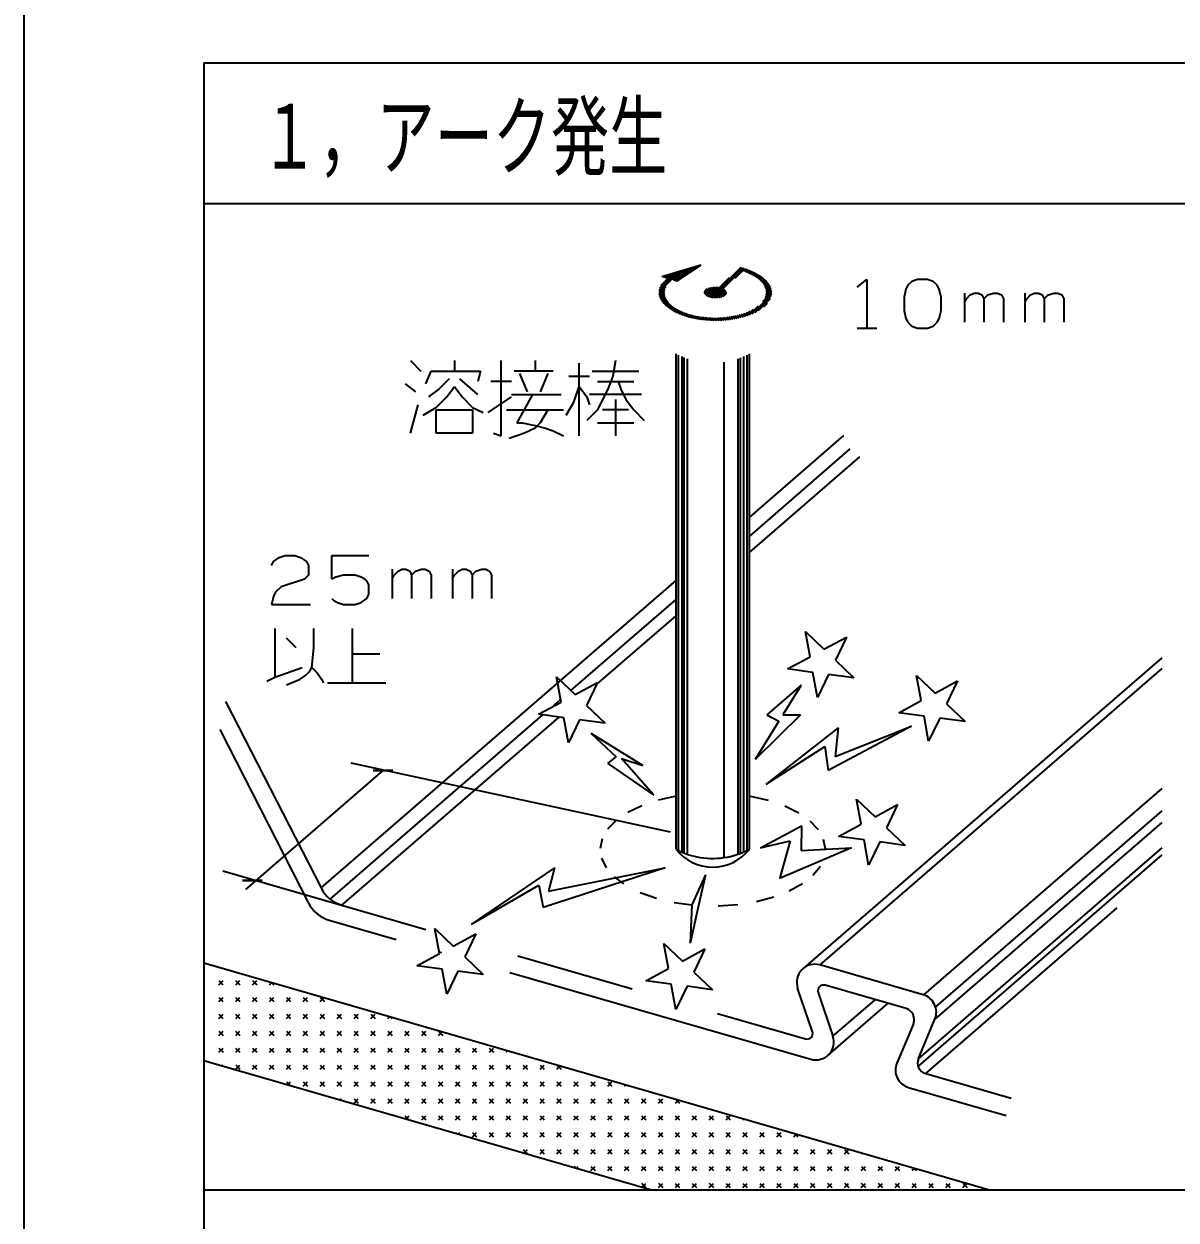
# Model space of a CAD drawing. Extents: x 4 to 588, y 3 to 416.
# Drawn here: x 149.51 to 188.75, y 47.83 to 88.58 of the extents above; entities that cross this region are included whole.
import ezdxf

# ---------------------------------------------------------------- set-up
doc = ezdxf.new("R2010")
doc.units = 0
doc.header["$LTSCALE"] = 0.5
doc.header["$MEASUREMENT"] = 0
doc.layers.add('M2-2-0', color=7, linetype='Continuous')
doc.styles.get("Standard").update_dxf_attribs({"font": 'txt', "width": 0.8, "height": 50, "bigfont": 'EXTFONT'})

msp = doc.modelspace()

# ---------------------------------------------------------------- linework, layer by layer
at = {"layer": 'M2-2-0', "color": 7, "linetype": 'Continuous'}
for p, q in [((149.509, 395.821), (149.509, 25.821)), ((155.641, 87.254), (155.641, 25.821)), ((155.641, 87.254), (289.037, 87.254)), ((189.234, 82.454), (155.641, 82.454)), ((172.567, 80.362), (171.235, 79.963)), ((172.567, 80.362), (171.734, 79.819)), ((172.199, 80.122), (172.384, 80.307)), ((172.355, 80.223), (172.461, 80.33)), ((172.51, 80.325), (172.539, 80.353)), ((172.91, 79.259), (173.94, 80.289)), ((171.144, 79.447), (171.841, 80.144)), ((171.149, 79.507), (171.764, 80.121)), ((171.165, 79.577), (171.686, 80.098)), ((171.201, 79.667), (171.609, 80.075)), ((171.269, 79.953), (171.298, 79.982)), ((171.312, 79.941), (171.376, 80.005)), ((171.354, 79.928), (171.454, 80.028)), ((171.396, 79.916), (171.531, 80.051)), ((171.607, 79.856), (171.919, 80.168)), ((171.649, 79.843), (171.996, 80.191)), ((171.691, 79.831), (172.074, 80.214)), ((171.733, 79.819), (172.151, 80.237)), ((171.887, 79.918), (172.229, 80.26)), ((172.043, 80.02), (172.306, 80.284)), ((172.867, 79.27), (173.544, 79.946)), ((172.957, 79.25), (173.983, 80.277)), ((173.005, 79.245), (174.026, 80.265)), ((173.732, 79.917), (174.068, 80.253)), ((174.022, 80.153), (174.109, 80.24)), ((174.063, 80.14), (174.15, 80.226)), ((174.103, 80.125), (174.19, 80.212)), ((174.142, 80.11), (174.229, 80.198)), ((174.18, 80.094), (174.268, 80.182)), ((174.218, 80.078), (174.307, 80.166)), ((174.255, 80.06), (174.345, 80.15)), ((174.292, 80.043), (174.382, 80.133)), ((174.327, 80.024), (174.418, 80.115)), ((174.362, 80.005), (174.454, 80.097)), ((174.397, 79.985), (174.49, 80.078)), ((174.43, 79.964), (174.524, 80.058)), ((174.463, 79.942), (174.558, 80.037)), ((174.494, 79.919), (174.591, 80.016)), ((174.525, 79.896), (174.624, 79.994)), ((174.555, 79.871), (174.655, 79.972)), ((174.584, 79.846), (174.686, 79.948)), ((174.611, 79.819), (174.716, 79.924)), ((174.638, 79.791), (174.745, 79.899)), ((171.146, 79.395), (171.38, 79.629)), ((171.152, 79.347), (171.35, 79.545)), ((171.162, 79.303), (171.338, 79.478)), ((172.683, 79.411), (172.873, 79.601)), ((172.686, 79.469), (172.783, 79.566)), ((172.7, 79.374), (172.943, 79.617)), ((172.725, 79.345), (173.005, 79.624)), ((172.755, 79.321), (173.061, 79.627)), ((172.789, 79.301), (173.114, 79.625)), ((172.827, 79.284), (173.163, 79.62)), ((173.057, 79.243), (173.367, 79.553)), ((173.113, 79.244), (173.398, 79.529)), ((173.174, 79.251), (173.424, 79.501)), ((174.663, 79.762), (174.773, 79.872)), ((174.687, 79.732), (174.8, 79.845)), ((174.709, 79.699), (174.826, 79.816)), ((174.729, 79.665), (174.85, 79.787)), ((174.747, 79.629), (174.874, 79.756)), ((174.755, 79.257), (174.981, 79.483)), ((174.763, 79.591), (174.895, 79.723)), ((174.776, 79.55), (174.915, 79.689)), ((174.781, 79.337), (174.974, 79.531)), ((174.786, 79.505), (174.934, 79.653)), ((174.791, 79.456), (174.95, 79.615)), ((174.791, 79.401), (174.964, 79.574)), ((177.894, 79.611), (178.226, 79.876)), ((178.226, 79.876), (178.226, 78.217)), ((179.553, 79.544), (179.487, 79.279)), ((179.619, 79.677), (179.553, 79.544)), ((179.752, 79.81), (179.619, 79.677)), ((179.951, 79.876), (179.752, 79.81)), ((180.283, 79.876), (179.951, 79.876)), ((180.482, 79.81), (180.283, 79.876)), ((180.615, 79.677), (180.482, 79.81)), ((180.681, 79.544), (180.615, 79.677)), ((180.748, 79.279), (180.681, 79.544)), ((171.175, 79.262), (171.336, 79.422)), ((171.191, 79.223), (171.34, 79.372)), ((171.209, 79.187), (171.35, 79.327)), ((171.229, 79.152), (171.362, 79.285)), ((171.251, 79.119), (171.378, 79.246)), ((171.274, 79.088), (171.395, 79.21)), ((171.298, 79.058), (171.416, 79.176)), ((171.324, 79.029), (171.437, 79.143)), ((171.35, 79.002), (171.461, 79.112)), ((171.378, 78.975), (171.486, 79.083)), ((173.242, 79.265), (173.443, 79.465)), ((173.327, 79.295), (173.446, 79.414)), ((174.312, 78.705), (174.98, 79.373)), ((174.413, 78.752), (174.966, 79.305)), ((174.531, 78.815), (174.935, 79.22)), ((174.676, 79.123), (174.984, 79.432)), ((174.712, 78.942), (174.841, 79.071)), ((179.487, 79.279), (179.487, 78.814)), ((180.748, 78.814), (180.748, 79.279)), ((181.544, 79.412), (181.544, 78.416)), ((181.544, 79.08), (181.61, 79.213)), ((181.61, 79.213), (181.743, 79.345)), ((181.743, 79.345), (181.876, 79.412)), ((181.876, 79.412), (182.008, 79.412)), ((182.008, 79.412), (182.141, 79.345)), ((182.141, 79.345), (182.207, 79.213)), ((182.207, 79.213), (182.34, 79.345)), ((182.207, 79.213), (182.207, 78.416)), ((182.34, 79.345), (182.539, 79.412)), ((182.539, 79.412), (182.672, 79.412)), ((182.672, 79.412), (182.805, 79.345)), ((182.805, 79.345), (182.871, 79.213)), ((182.871, 79.213), (182.871, 78.416)), ((183.601, 79.412), (183.601, 78.416)), ((183.601, 79.08), (183.667, 79.213)), ((183.667, 79.213), (183.8, 79.345)), ((183.8, 79.345), (183.933, 79.412)), ((183.933, 79.412), (184.066, 79.412)), ((184.066, 79.412), (184.198, 79.345)), ((184.198, 79.345), (184.265, 79.213)), ((184.265, 79.213), (184.397, 79.345)), ((184.265, 79.213), (184.265, 78.416)), ((184.397, 79.345), (184.596, 79.412)), ((184.596, 79.412), (184.729, 79.412)), ((184.729, 79.412), (184.862, 79.345)), ((184.862, 79.345), (184.928, 79.213)), ((184.928, 79.213), (184.928, 78.416)), ((171.407, 78.95), (171.512, 79.055)), ((171.437, 78.925), (171.539, 79.028)), ((171.467, 78.902), (171.568, 79.002)), ((171.499, 78.879), (171.598, 78.978)), ((171.531, 78.857), (171.628, 78.954)), ((171.564, 78.836), (171.66, 78.931)), ((171.598, 78.815), (171.692, 78.909)), ((171.632, 78.795), (171.726, 78.888)), ((171.667, 78.776), (171.76, 78.868)), ((171.703, 78.758), (171.794, 78.849)), ((171.74, 78.74), (171.83, 78.83)), ((171.777, 78.723), (171.866, 78.812)), ((171.815, 78.706), (171.903, 78.795)), ((171.853, 78.69), (171.941, 78.778)), ((171.892, 78.675), (171.979, 78.762)), ((171.931, 78.66), (172.019, 78.747)), ((171.971, 78.645), (172.058, 78.732)), ((172.012, 78.632), (172.099, 78.718)), ((172.053, 78.619), (172.14, 78.705)), ((172.095, 78.606), (172.181, 78.692)), ((172.137, 78.594), (172.223, 78.68)), ((172.18, 78.583), (172.266, 78.669)), ((173.702, 78.529), (173.834, 78.661)), ((173.769, 78.542), (173.907, 78.681)), ((173.837, 78.556), (173.985, 78.704)), ((173.908, 78.573), (174.066, 78.731)), ((173.981, 78.592), (174.154, 78.764)), ((174.057, 78.613), (174.251, 78.807)), ((174.137, 78.639), (174.364, 78.866)), ((174.221, 78.669), (174.53, 78.977)), ((179.487, 78.814), (179.553, 78.549)), ((180.681, 78.549), (180.748, 78.814)), ((172.224, 78.572), (172.309, 78.658)), ((172.267, 78.561), (172.353, 78.647)), ((172.312, 78.552), (172.398, 78.638)), ((172.357, 78.542), (172.443, 78.629)), ((172.403, 78.534), (172.489, 78.62)), ((172.449, 78.526), (172.536, 78.612)), ((172.496, 78.518), (172.583, 78.605)), ((172.543, 78.511), (172.63, 78.599)), ((172.591, 78.505), (172.679, 78.593)), ((172.639, 78.499), (172.728, 78.587)), ((172.688, 78.493), (172.778, 78.583)), ((172.738, 78.489), (172.828, 78.579)), ((172.788, 78.485), (172.879, 78.576)), ((172.839, 78.482), (172.931, 78.574)), ((172.891, 78.479), (172.984, 78.572)), ((172.943, 78.477), (173.037, 78.571)), ((172.996, 78.476), (173.092, 78.571)), ((173.05, 78.475), (173.147, 78.572)), ((173.104, 78.475), (173.203, 78.574)), ((173.16, 78.476), (173.26, 78.577)), ((173.216, 78.478), (173.318, 78.58)), ((173.273, 78.481), (173.377, 78.585)), ((173.331, 78.484), (173.438, 78.591)), ((173.39, 78.489), (173.5, 78.599)), ((173.45, 78.494), (173.563, 78.608)), ((173.511, 78.501), (173.628, 78.618)), ((173.573, 78.509), (173.694, 78.63)), ((173.637, 78.519), (173.763, 78.645)), ((179.553, 78.549), (179.619, 78.416)), ((179.619, 78.416), (179.752, 78.284)), ((179.752, 78.284), (179.951, 78.217)), ((180.283, 78.217), (180.482, 78.284)), ((180.482, 78.284), (180.615, 78.416)), ((180.615, 78.416), (180.681, 78.549)), ((177.894, 78.217), (178.558, 78.217)), ((179.951, 78.217), (180.283, 78.217)), ((162.671, 77.109), (163.025, 76.755)), ((164.175, 77.109), (164.175, 76.755)), ((165.768, 74.543), (165.768, 77.109)), ((166.918, 77.109), (166.918, 76.755)), ((169.661, 77.109), (169.572, 76.578)), ((171.722, 60.458), (171.722, 77.337)), ((171.799, 77.298), (171.799, 60.419)), ((171.914, 77.246), (171.914, 60.366)), ((171.991, 77.214), (171.991, 60.334)), ((172.106, 77.172), (172.106, 60.292)), ((173.354, 77.056), (173.354, 60.176)), ((173.835, 60.292), (173.835, 77.172)), ((173.912, 60.319), (173.912, 77.199)), ((174.027, 60.366), (174.027, 77.246)), ((174.142, 60.419), (174.142, 77.298)), ((174.219, 60.458), (174.219, 77.337)), ((163.202, 76.313), (163.379, 76.755)), ((163.379, 76.755), (165.06, 76.755)), ((165.06, 76.755), (164.971, 76.401)), ((167.537, 76.755), (166.21, 76.755)), ((166.387, 76.667), (166.653, 76.047)), ((167.36, 76.667), (167.095, 76.047)), ((168.422, 74.543), (168.422, 77.021)), ((168.865, 76.755), (170.457, 76.755)), ((162.494, 76.313), (162.848, 76.047)), ((163.998, 76.49), (163.644, 76.136)), ((163.91, 75.87), (164.175, 76.224)), ((164.175, 76.224), (164.441, 75.87)), ((164.971, 75.959), (164.352, 76.49)), ((166.122, 76.401), (165.414, 76.401)), ((168.068, 76.578), (168.776, 76.578)), ((168.245, 75.694), (168.422, 76.224)), ((168.422, 76.224), (168.688, 75.87)), ((169.041, 76.401), (170.28, 76.401)), ((169.572, 76.578), (169.395, 76.136)), ((169.749, 76.401), (169.838, 76.136)), ((163.644, 76.136), (163.29, 75.87)), ((163.556, 75.517), (163.91, 75.87)), ((164.441, 75.87), (164.794, 75.517)), ((165.325, 75.34), (166.122, 75.87)), ((166.122, 75.959), (167.803, 75.959)), ((166.829, 75.959), (166.299, 74.986)), ((168.688, 75.87), (168.776, 75.605)), ((170.546, 75.959), (168.776, 75.959)), ((169.395, 76.136), (169.218, 75.782)), ((169.838, 76.136), (170.015, 75.782)), ((162.671, 74.632), (162.936, 75.605)), ((163.113, 75.251), (163.556, 75.517)), ((163.556, 74.632), (163.556, 75.428)), ((163.556, 75.428), (164.794, 75.428)), ((164.794, 75.517), (165.148, 75.34)), ((164.794, 75.428), (164.794, 74.632)), ((165.945, 75.428), (167.891, 75.428)), ((167.36, 75.428), (167.095, 74.986)), ((167.98, 75.251), (168.245, 75.694)), ((169.041, 75.428), (168.688, 75.074)), ((169.218, 75.782), (169.041, 75.428)), ((170.103, 75.428), (169.218, 75.428)), ((169.661, 75.782), (169.661, 74.543)), ((170.015, 75.782), (170.28, 75.428)), ((170.28, 75.428), (170.634, 75.074)), ((164.794, 74.632), (163.556, 74.632)), ((165.502, 74.632), (165.768, 74.543)), ((166.564, 74.632), (166.033, 74.455)), ((166.299, 74.986), (166.476, 74.986)), ((166.476, 74.986), (166.918, 74.897)), ((166.918, 74.809), (166.564, 74.632)), ((167.095, 74.986), (166.918, 74.809)), ((166.918, 74.897), (167.272, 74.809)), ((167.272, 74.809), (167.537, 74.72)), ((167.537, 74.72), (167.891, 74.543)), ((169.041, 74.986), (170.28, 74.986)), ((177.429, 74.554), (174.219, 71.774)), ((177.645, 74.1), (174.219, 71.133)), ((177.974, 73.832), (174.219, 70.58)), ((157.938, 70.132), (158.005, 70.265)), ((158.005, 70.265), (158.204, 70.397)), ((158.204, 70.397), (158.403, 70.464)), ((158.403, 70.464), (158.735, 70.464)), ((158.735, 70.464), (158.934, 70.397)), ((158.934, 70.397), (159.133, 70.265)), ((159.133, 70.265), (159.199, 70.132)), ((159.199, 70.132), (159.199, 69.8)), ((159.995, 69.667), (159.995, 70.464)), ((159.995, 70.464), (161.256, 70.464)), ((159.199, 69.8), (159.066, 69.667)), ((160.128, 69.734), (159.995, 69.667)), ((160.394, 69.8), (160.128, 69.734)), ((160.792, 69.8), (160.394, 69.8)), ((160.991, 69.734), (160.792, 69.8)), ((161.123, 69.667), (160.991, 69.734)), ((162.052, 69.999), (162.052, 69.004)), ((162.052, 69.667), (162.119, 69.8)), ((162.119, 69.8), (162.252, 69.933)), ((162.252, 69.933), (162.384, 69.999)), ((162.384, 69.999), (162.517, 69.999)), ((162.517, 69.999), (162.65, 69.933)), ((162.65, 69.933), (162.716, 69.8)), ((162.716, 69.8), (162.849, 69.933)), ((162.716, 69.8), (162.716, 69.004)), ((162.849, 69.933), (163.048, 69.999)), ((163.048, 69.999), (163.181, 69.999)), ((163.181, 69.999), (163.313, 69.933)), ((163.313, 69.933), (163.38, 69.8)), ((163.38, 69.8), (163.38, 69.004)), ((164.11, 69.999), (164.11, 69.004)), ((164.11, 69.667), (164.176, 69.8)), ((164.176, 69.8), (164.309, 69.933)), ((164.309, 69.933), (164.441, 69.999)), ((164.441, 69.999), (164.574, 69.999)), ((164.574, 69.999), (164.707, 69.933)), ((164.707, 69.933), (164.773, 69.8)), ((164.773, 69.8), (164.906, 69.933)), ((164.773, 69.8), (164.773, 69.004)), ((164.906, 69.933), (165.105, 69.999)), ((165.105, 69.999), (165.238, 69.999)), ((165.238, 69.999), (165.37, 69.933)), ((165.37, 69.933), (165.437, 69.8)), ((165.437, 69.8), (165.437, 69.004)), ((158.27, 69.402), (158.071, 69.203)), ((159.066, 69.667), (158.27, 69.402)), ((159.63, 59.14), (171.722, 69.612)), ((161.19, 69.601), (161.123, 69.667)), ((161.256, 69.468), (161.19, 69.601)), ((161.256, 69.137), (161.256, 69.468)), ((158.005, 69.07), (157.938, 68.805)), ((158.071, 69.203), (158.005, 69.07)), ((159.995, 69.004), (160.062, 68.937)), ((160.062, 68.937), (160.194, 68.871)), ((160.991, 68.871), (161.19, 69.004)), ((161.19, 69.004), (161.256, 69.137)), ((168.136, 65.866), (171.722, 68.971)), ((157.938, 68.805), (159.265, 68.805)), ((160.194, 68.871), (160.394, 68.805)), ((160.394, 68.805), (160.792, 68.805)), ((160.792, 68.805), (160.991, 68.871)), ((169.014, 66.073), (171.722, 68.418)), ((158.052, 67.984), (158.052, 66.325)), ((159.379, 67.32), (159.379, 67.984)), ((160.706, 66.126), (160.706, 67.984)), ((176.285, 67.016), (176.129, 67.874)), ((176.129, 67.874), (176.76, 67.272)), ((176.76, 67.272), (177.527, 67.686)), ((177.527, 67.686), (177.15, 66.9)), ((158.782, 67.32), (158.45, 67.652)), ((159.313, 66.657), (159.379, 67.32)), ((160.706, 67.121), (161.635, 67.121)), ((175.518, 66.602), (176.285, 67.016)), ((188.274, 66.983), (176.053, 56.399)), ((177.15, 66.9), (177.781, 66.299)), ((158.052, 66.325), (158.981, 66.657)), ((159.114, 66.391), (159.246, 66.524)), ((159.246, 66.524), (159.313, 66.657)), ((159.313, 66.657), (159.512, 66.458)), ((159.512, 66.458), (159.645, 66.259)), ((176.382, 66.486), (175.518, 66.602)), ((176.539, 65.628), (176.382, 66.486)), ((188.274, 66.614), (176.616, 56.518)), ((157.787, 66.192), (158.052, 66.325)), ((158.45, 66.06), (158.915, 66.259)), ((158.915, 66.259), (159.114, 66.391)), ((159.645, 66.259), (159.711, 66.126)), ((159.844, 66.126), (161.835, 66.126)), ((167.806, 65.472), (167.65, 66.33)), ((167.65, 66.33), (168.281, 65.728)), ((168.281, 65.728), (169.048, 66.143)), ((169.048, 66.143), (168.671, 65.357)), ((175.986, 66.056), (174.813, 65.044)), ((175.986, 66.056), (175.363, 65.044)), ((176.916, 66.414), (176.539, 65.628)), ((177.781, 66.299), (176.916, 66.414)), ((180.072, 65.527), (179.915, 66.384)), ((179.915, 66.384), (180.546, 65.783)), ((180.546, 65.783), (181.314, 66.197)), ((181.314, 66.197), (180.936, 65.411)), ((156.378, 65.498), (159.63, 59.14)), ((167.039, 65.058), (167.806, 65.472)), ((167.477, 65.295), (167.789, 65.565)), ((168.671, 65.357), (169.302, 64.755)), ((179.305, 65.113), (180.072, 65.527)), ((180.936, 65.411), (181.567, 64.809)), ((159.936, 58.764), (167.182, 65.039)), ((160.336, 58.557), (167.735, 64.965)), ((167.903, 64.942), (167.039, 65.058)), ((168.06, 64.085), (167.903, 64.942)), ((168.437, 64.871), (168.06, 64.085)), ((169.302, 64.755), (168.437, 64.871)), ((175.956, 65.044), (174.422, 63.514)), ((175.226, 64.821), (174.422, 63.514)), ((174.813, 65.044), (175.226, 64.821)), ((175.363, 65.044), (175.956, 65.044)), ((180.169, 64.997), (179.305, 65.113)), ((180.326, 64.139), (180.169, 64.997)), ((180.703, 64.925), (180.326, 64.139)), ((181.567, 64.809), (180.703, 64.925)), ((156.178, 64.54), (159.204, 58.623)), ((170.586, 63.316), (168.833, 64.408)), ((168.833, 64.408), (169.677, 63.614)), ((177.242, 64.597), (174.79, 62.676)), ((179.74, 64.654), (176.901, 63.14)), ((177.143, 63.623), (179.74, 64.654)), ((177.242, 64.597), (177.143, 63.623)), ((169.401, 63.38), (169.677, 63.614)), ((174.79, 62.676), (176.79, 63.96)), ((176.79, 63.96), (176.901, 63.14)), ((160.645, 63.404), (171.52, 61.057)), ((169.401, 63.38), (170.96, 62.307)), ((170.96, 62.307), (169.865, 63.552)), ((169.865, 63.552), (170.586, 63.316)), ((161.737, 63.139), (157.056, 59.085)), ((161.401, 63.139), (162.073, 63.139)), ((162.073, 63.139), (161.401, 63.139)), ((188.274, 62.532), (180.151, 55.498)), ((171.722, 62.268), (171.111, 62.132)), ((174.269, 62.259), (174.219, 62.268)), ((174.876, 62.119), (174.269, 62.259)), ((178.027, 61.311), (177.871, 62.169)), ((177.871, 62.169), (178.502, 61.567)), ((178.502, 61.567), (179.269, 61.981)), ((179.269, 61.981), (178.892, 61.195)), ((170.556, 61.945), (170.074, 61.713)), ((175.902, 61.693), (175.426, 61.928)), ((188.274, 61.774), (180.56, 55.093)), ((169.68, 61.442), (169.387, 61.141)), ((174.593, 60.506), (176, 61.263)), ((176, 61.263), (175.989, 60.419)), ((176.574, 61.117), (176.288, 61.42)), ((177.26, 60.897), (178.027, 61.311)), ((178.892, 61.195), (179.522, 60.593)), ((188.274, 61.372), (180.542, 54.676)), ((169.202, 60.82), (169.132, 60.487)), ((174.593, 60.506), (175.611, 60.752)), ((175.611, 60.752), (175.258, 59.489)), ((176.811, 60.461), (176.75, 60.794)), ((178.124, 60.781), (177.26, 60.897)), ((178.281, 59.923), (178.124, 60.781)), ((177.695, 60.506), (175.251, 59.466)), ((175.989, 60.419), (177.695, 60.506)), ((178.658, 60.709), (178.281, 59.923)), ((179.522, 60.593), (178.658, 60.709)), ((188.274, 60.51), (179.972, 53.32)), ((169.178, 60.153), (169.34, 59.829)), ((188.274, 60.265), (179.965, 53.07)), ((156.289, 59.726), (163.199, 57.731)), ((167.583, 59.822), (164.756, 57.902)), ((171.353, 59.822), (167.199, 58.478)), ((167.583, 59.822), (167.379, 59.033)), ((167.379, 59.033), (171.353, 59.822)), ((169.611, 59.523), (169.932, 59.279)), ((172.723, 59.584), (172.257, 58.564)), ((172.723, 59.584), (172.489, 58.547)), ((176.386, 59.575), (176.639, 59.885)), ((156.953, 59.399), (157.625, 59.399)), ((157.625, 59.399), (156.953, 59.399)), ((164.756, 57.902), (167.047, 59.237)), ((167.047, 59.237), (167.199, 58.478)), ((175.58, 59.044), (176.029, 59.292)), ((170.502, 58.982), (171.051, 58.79)), ((174.459, 58.683), (175.051, 58.839)), ((171.657, 58.649), (172.257, 58.566)), ((172.257, 58.564), (172.198, 57.255)), ((172.489, 58.547), (172.198, 57.255)), ((173.158, 58.535), (173.822, 58.581)), ((180.225, 52.816), (186.75, 58.465)), ((159.91, 58.041), (162.193, 57.382)), ((163.661, 56.906), (163.504, 57.764)), ((163.504, 57.764), (164.135, 57.162)), ((164.135, 57.162), (164.902, 57.576)), ((164.902, 57.576), (164.525, 56.79)), ((171.464, 56.392), (171.307, 57.25)), ((171.307, 57.25), (171.938, 56.648)), ((171.938, 56.648), (172.706, 57.062)), ((172.706, 57.062), (172.328, 56.276)), ((162.893, 56.492), (163.661, 56.906)), ((163.674, 56.954), (163.731, 56.938)), ((164.525, 56.79), (165.156, 56.188)), ((166.338, 56.825), (170.226, 55.703)), ((155.641, 56.587), (182.404, 48.861)), ((156.146, 56.421), (156.161, 56.437)), ((163.757, 56.376), (162.893, 56.492)), ((163.914, 55.518), (163.757, 56.376)), ((164.291, 56.304), (163.914, 55.518)), ((165.156, 56.188), (164.291, 56.304)), ((166.059, 56.266), (176.314, 53.305)), ((170.697, 55.978), (171.464, 56.392)), ((172.328, 56.276), (172.959, 55.674)), ((180.144, 55.5), (176.616, 56.518)), ((156.145, 55.989), (156.289, 55.845)), ((156.146, 55.845), (156.29, 55.989)), ((156.721, 55.989), (156.865, 55.845)), ((156.722, 55.845), (156.866, 55.989)), ((157.297, 55.989), (157.442, 55.845)), ((157.298, 55.845), (157.442, 55.989)), ((157.873, 55.845), (157.949, 55.921)), ((157.939, 55.924), (158.017, 55.845)), ((171.561, 55.862), (170.697, 55.978)), ((171.718, 55.004), (171.561, 55.862)), ((172.095, 55.79), (171.718, 55.004)), ((172.959, 55.674), (172.095, 55.79)), ((176.367, 54.244), (175.864, 55.731)), ((176.563, 55.58), (177.067, 54.093)), ((179.559, 55.029), (176.799, 55.826)), ((156.145, 55.413), (156.289, 55.269)), ((156.146, 55.269), (156.29, 55.413)), ((156.721, 55.413), (156.865, 55.269)), ((156.722, 55.269), (156.866, 55.413)), ((157.297, 55.413), (157.441, 55.269)), ((157.298, 55.269), (157.442, 55.413)), ((157.873, 55.269), (158.018, 55.413)), ((157.873, 55.413), (158.017, 55.269)), ((158.449, 55.413), (158.593, 55.269)), ((158.45, 55.269), (158.594, 55.413)), ((159.025, 55.414), (159.169, 55.269)), ((159.026, 55.269), (159.17, 55.413)), ((159.601, 55.413), (159.746, 55.269)), ((159.602, 55.269), (159.737, 55.405)), ((160.178, 55.269), (160.184, 55.276)), ((176.906, 53.449), (178.938, 55.208)), ((177.067, 54.093), (178.501, 55.335)), ((156.145, 54.837), (156.289, 54.693)), ((156.146, 54.693), (156.29, 54.837)), ((156.721, 54.837), (156.865, 54.693)), ((156.722, 54.693), (156.866, 54.837)), ((157.297, 54.837), (157.441, 54.693)), ((157.298, 54.693), (157.442, 54.837)), ((157.873, 54.693), (158.018, 54.837)), ((157.873, 54.837), (158.017, 54.693)), ((158.45, 54.693), (158.594, 54.837)), ((158.45, 54.837), (158.593, 54.693)), ((159.025, 54.693), (159.17, 54.837)), ((159.025, 54.837), (159.169, 54.693)), ((159.601, 54.837), (159.746, 54.693)), ((159.602, 54.693), (159.746, 54.837)), ((160.178, 54.693), (160.322, 54.837)), ((160.178, 54.837), (160.321, 54.693)), ((160.754, 54.693), (160.898, 54.837)), ((160.754, 54.837), (160.898, 54.693)), ((161.33, 54.693), (161.474, 54.837)), ((161.33, 54.837), (161.474, 54.693)), ((161.906, 54.693), (161.972, 54.76)), ((161.988, 54.755), (162.05, 54.693)), ((173.132, 54.864), (176.132, 53.997)), ((179.978, 53.334), (180.54, 54.671)), ((156.145, 54.261), (156.29, 54.117)), ((156.146, 54.117), (156.29, 54.261)), ((156.721, 54.261), (156.865, 54.117)), ((156.722, 54.117), (156.866, 54.261)), ((157.297, 54.261), (157.441, 54.117)), ((157.298, 54.117), (157.442, 54.261)), ((157.873, 54.117), (158.018, 54.261)), ((157.873, 54.261), (158.017, 54.117)), ((158.449, 54.261), (158.593, 54.117)), ((158.45, 54.117), (158.594, 54.261)), ((159.025, 54.117), (159.17, 54.261)), ((159.025, 54.261), (159.169, 54.117)), ((159.601, 54.261), (159.745, 54.117)), ((159.602, 54.117), (159.746, 54.261)), ((160.178, 54.117), (160.322, 54.261)), ((160.178, 54.261), (160.321, 54.118)), ((160.754, 54.117), (160.898, 54.261)), ((160.754, 54.261), (160.898, 54.117)), ((161.33, 54.117), (161.474, 54.261)), ((161.33, 54.261), (161.474, 54.117)), ((161.905, 54.261), (162.05, 54.118)), ((161.906, 54.117), (162.05, 54.261)), ((162.482, 54.117), (162.626, 54.261)), ((162.482, 54.261), (162.625, 54.118)), ((163.057, 54.261), (163.201, 54.118)), ((163.058, 54.117), (163.202, 54.261)), ((163.633, 54.261), (163.778, 54.117)), ((163.634, 54.117), (163.76, 54.243)), ((179.806, 54.511), (179.244, 53.174)), ((156.146, 53.686), (156.29, 53.542)), ((156.146, 53.541), (156.29, 53.685)), ((156.721, 53.685), (156.865, 53.541)), ((156.722, 53.541), (156.866, 53.685)), ((157.297, 53.685), (157.441, 53.541)), ((157.298, 53.541), (157.442, 53.685)), ((157.873, 53.541), (158.018, 53.685)), ((157.873, 53.685), (158.017, 53.541)), ((158.449, 53.685), (158.593, 53.541)), ((158.45, 53.541), (158.594, 53.685)), ((159.025, 53.541), (159.17, 53.685)), ((159.025, 53.685), (159.169, 53.541)), ((159.601, 53.685), (159.746, 53.541)), ((159.602, 53.541), (159.746, 53.685)), ((160.177, 53.685), (160.321, 53.541)), ((160.178, 53.541), (160.322, 53.685)), ((160.754, 53.541), (160.898, 53.685)), ((160.754, 53.685), (160.898, 53.542)), ((161.33, 53.541), (161.474, 53.685)), ((161.33, 53.685), (161.474, 53.541)), ((161.905, 53.685), (162.05, 53.541)), ((161.906, 53.541), (162.05, 53.685)), ((162.482, 53.541), (162.626, 53.685)), ((162.482, 53.685), (162.625, 53.542)), ((163.057, 53.685), (163.201, 53.542)), ((163.058, 53.541), (163.202, 53.685)), ((163.633, 53.685), (163.778, 53.542)), ((163.634, 53.541), (163.778, 53.685)), ((164.209, 53.685), (164.353, 53.541)), ((164.21, 53.541), (164.354, 53.685)), ((164.786, 53.541), (164.93, 53.685)), ((164.786, 53.685), (164.929, 53.542)), ((165.361, 53.685), (165.505, 53.542)), ((165.362, 53.541), (165.506, 53.685)), ((165.938, 53.541), (165.994, 53.598)), ((166.037, 53.586), (166.081, 53.542)), ((155.641, 53.262), (170.884, 48.861)), ((156.262, 53.082), (156.29, 53.109)), ((156.722, 53.11), (156.866, 52.966)), ((156.722, 52.965), (156.866, 53.109)), ((157.297, 53.109), (157.442, 52.965)), ((157.298, 52.965), (157.442, 53.109)), ((157.873, 52.965), (158.018, 53.109)), ((157.873, 53.109), (158.017, 52.965)), ((158.449, 53.109), (158.593, 52.965)), ((158.45, 52.965), (158.594, 53.109)), ((159.025, 52.965), (159.17, 53.109)), ((159.025, 53.109), (159.169, 52.965)), ((159.601, 53.109), (159.745, 52.965)), ((159.602, 52.965), (159.746, 53.109)), ((160.178, 52.965), (160.322, 53.109)), ((160.178, 53.109), (160.321, 52.965)), ((160.753, 53.109), (160.898, 52.965)), ((160.754, 52.965), (160.898, 53.109)), ((161.33, 52.965), (161.474, 53.109)), ((161.33, 53.109), (161.474, 52.965)), ((161.905, 53.109), (162.05, 52.965)), ((161.906, 52.965), (162.05, 53.109)), ((162.482, 52.965), (162.626, 53.109)), ((162.482, 53.109), (162.625, 52.965)), ((163.057, 53.109), (163.201, 52.965)), ((163.058, 52.965), (163.202, 53.109)), ((163.633, 53.109), (163.778, 52.965)), ((163.634, 52.965), (163.778, 53.109)), ((164.209, 53.109), (164.353, 52.965)), ((164.21, 52.965), (164.354, 53.109)), ((164.786, 52.965), (164.93, 53.109)), ((164.786, 53.109), (164.929, 52.965)), ((165.361, 53.109), (165.505, 52.965)), ((165.362, 52.965), (165.506, 53.109)), ((165.938, 52.965), (166.082, 53.109)), ((165.938, 53.109), (166.081, 52.965)), ((166.514, 52.965), (166.658, 53.109)), ((166.514, 53.109), (166.658, 52.965)), ((167.089, 53.109), (167.234, 52.966)), ((167.09, 52.965), (167.234, 53.109)), ((167.665, 53.109), (167.809, 52.965)), ((167.666, 52.965), (167.782, 53.082)), ((180.225, 52.816), (183.136, 51.976)), ((158.449, 52.533), (158.565, 52.417)), ((158.497, 52.437), (158.594, 52.533)), ((159.025, 52.389), (159.17, 52.533)), ((159.025, 52.533), (159.169, 52.389)), ((159.601, 52.533), (159.745, 52.389)), ((159.602, 52.389), (159.746, 52.533)), ((160.177, 52.533), (160.321, 52.389)), ((160.178, 52.389), (160.322, 52.533)), ((160.754, 52.389), (160.898, 52.533)), ((160.754, 52.533), (160.898, 52.389)), ((161.329, 52.533), (161.473, 52.389)), ((161.33, 52.389), (161.474, 52.533)), ((161.905, 52.533), (162.05, 52.39)), ((161.906, 52.389), (162.05, 52.533)), ((162.482, 52.389), (162.626, 52.533)), ((162.482, 52.533), (162.625, 52.389)), ((163.057, 52.533), (163.201, 52.389)), ((163.058, 52.389), (163.202, 52.533)), ((163.633, 52.533), (163.778, 52.39)), ((163.634, 52.389), (163.778, 52.533)), ((164.209, 52.533), (164.353, 52.39)), ((164.21, 52.389), (164.353, 52.533)), ((164.786, 52.389), (164.93, 52.533)), ((164.786, 52.533), (164.929, 52.39)), ((165.361, 52.533), (165.505, 52.389)), ((165.362, 52.389), (165.506, 52.533)), ((165.938, 52.389), (166.082, 52.533)), ((165.938, 52.533), (166.081, 52.39)), ((166.514, 52.389), (166.658, 52.533)), ((166.514, 52.533), (166.658, 52.39)), ((167.089, 52.533), (167.233, 52.39)), ((167.09, 52.389), (167.234, 52.533)), ((167.666, 52.534), (167.809, 52.39)), ((167.666, 52.389), (167.809, 52.533)), ((168.241, 52.533), (168.385, 52.389)), ((168.242, 52.389), (168.386, 52.533)), ((168.817, 52.533), (168.962, 52.39)), ((168.818, 52.389), (168.962, 52.533)), ((169.394, 52.534), (169.538, 52.39)), ((169.394, 52.389), (169.538, 52.533)), ((169.97, 52.389), (170.017, 52.437)), ((170.086, 52.418), (170.113, 52.389)), ((179.64, 52.345), (182.965, 51.385)), ((160.177, 51.957), (160.185, 51.95)), ((160.285, 51.921), (160.322, 51.957)), ((160.753, 51.957), (160.898, 51.813)), ((160.754, 51.813), (160.898, 51.957)), ((161.33, 51.813), (161.474, 51.957)), ((161.33, 51.957), (161.474, 51.813)), ((161.905, 51.957), (162.05, 51.813)), ((161.906, 51.813), (162.05, 51.957)), ((162.482, 51.813), (162.626, 51.957)), ((162.482, 51.957), (162.625, 51.814)), ((163.057, 51.957), (163.201, 51.813)), ((163.058, 51.813), (163.202, 51.957)), ((163.633, 51.957), (163.778, 51.813)), ((163.634, 51.813), (163.778, 51.957)), ((164.209, 51.957), (164.353, 51.814)), ((164.21, 51.813), (164.353, 51.957)), ((164.786, 51.813), (164.93, 51.957)), ((164.786, 51.957), (164.929, 51.814)), ((165.361, 51.957), (165.505, 51.814)), ((165.362, 51.813), (165.506, 51.957)), ((165.938, 51.813), (166.082, 51.957)), ((165.938, 51.957), (166.081, 51.813)), ((166.514, 51.813), (166.658, 51.957)), ((166.514, 51.957), (166.658, 51.814)), ((167.089, 51.813), (167.234, 51.957)), ((167.089, 51.957), (167.233, 51.814)), ((167.666, 51.813), (167.81, 51.957)), ((167.666, 51.957), (167.809, 51.814)), ((168.242, 51.813), (168.386, 51.957)), ((168.242, 51.957), (168.385, 51.814)), ((168.817, 51.957), (168.961, 51.813)), ((168.818, 51.813), (168.962, 51.957)), ((169.393, 51.957), (169.537, 51.814)), ((169.394, 51.813), (169.538, 51.957)), ((169.97, 51.958), (170.114, 51.814)), ((169.97, 51.813), (170.114, 51.957)), ((170.545, 51.957), (170.689, 51.813)), ((170.546, 51.813), (170.69, 51.957)), ((171.121, 51.957), (171.265, 51.813)), ((171.122, 51.813), (171.266, 51.957)), ((171.698, 51.813), (171.805, 51.921)), ((171.705, 51.95), (171.841, 51.813)), ((162.481, 51.381), (162.614, 51.249)), ((162.52, 51.276), (162.626, 51.381)), ((163.057, 51.382), (163.201, 51.237)), ((163.058, 51.237), (163.202, 51.381)), ((163.633, 51.381), (163.778, 51.237)), ((163.634, 51.237), (163.778, 51.381)), ((164.209, 51.381), (164.353, 51.237)), ((164.21, 51.237), (164.353, 51.381)), ((164.786, 51.382), (164.929, 51.237)), ((164.786, 51.237), (164.93, 51.381)), ((165.361, 51.382), (165.505, 51.237)), ((165.362, 51.237), (165.506, 51.381)), ((165.938, 51.382), (166.081, 51.238)), ((165.938, 51.237), (166.082, 51.381)), ((166.514, 51.237), (166.658, 51.381)), ((166.514, 51.381), (166.658, 51.237)), ((167.089, 51.382), (167.233, 51.237)), ((167.09, 51.237), (167.234, 51.381)), ((167.666, 51.382), (167.809, 51.237)), ((167.666, 51.237), (167.81, 51.381)), ((168.241, 51.382), (168.385, 51.238)), ((168.242, 51.237), (168.386, 51.381)), ((168.818, 51.382), (168.962, 51.238)), ((168.818, 51.237), (168.962, 51.381)), ((169.393, 51.381), (169.537, 51.237)), ((169.394, 51.237), (169.538, 51.381)), ((169.969, 51.382), (170.113, 51.237)), ((169.97, 51.237), (170.114, 51.381)), ((170.546, 51.382), (170.69, 51.238)), ((170.546, 51.237), (170.69, 51.381)), ((171.121, 51.381), (171.265, 51.237)), ((171.122, 51.237), (171.266, 51.381)), ((171.697, 51.381), (171.841, 51.237)), ((171.698, 51.237), (171.842, 51.381)), ((172.273, 51.381), (172.417, 51.237)), ((172.274, 51.237), (172.418, 51.381)), ((172.849, 51.381), (172.994, 51.237)), ((172.85, 51.237), (172.994, 51.381)), ((173.426, 51.237), (173.57, 51.381)), ((173.426, 51.381), (173.569, 51.237)), ((174.002, 51.237), (174.04, 51.276)), ((174.134, 51.249), (174.146, 51.238)), ((164.209, 50.805), (164.234, 50.781)), ((164.308, 50.76), (164.354, 50.805)), ((164.786, 50.661), (164.93, 50.805)), ((164.786, 50.805), (164.929, 50.661)), ((165.361, 50.805), (165.505, 50.661)), ((165.362, 50.661), (165.506, 50.805)), ((165.938, 50.661), (166.082, 50.805)), ((165.938, 50.805), (166.081, 50.661)), ((166.514, 50.806), (166.658, 50.661)), ((166.514, 50.661), (166.658, 50.805)), ((167.089, 50.805), (167.233, 50.661)), ((167.09, 50.661), (167.234, 50.805)), ((167.666, 50.661), (167.81, 50.805)), ((167.666, 50.805), (167.809, 50.661)), ((168.241, 50.805), (168.385, 50.661)), ((168.242, 50.661), (168.386, 50.805)), ((168.817, 50.806), (168.962, 50.661)), ((168.818, 50.661), (168.962, 50.805)), ((169.394, 50.806), (169.538, 50.662)), ((169.394, 50.661), (169.538, 50.805)), ((169.969, 50.805), (170.113, 50.661)), ((169.97, 50.661), (170.114, 50.805)), ((170.545, 50.805), (170.69, 50.661)), ((170.546, 50.661), (170.69, 50.805)), ((171.122, 50.806), (171.266, 50.662)), ((171.122, 50.661), (171.266, 50.805)), ((171.697, 50.805), (171.841, 50.661)), ((171.698, 50.661), (171.842, 50.805)), ((172.273, 50.805), (172.417, 50.661)), ((172.274, 50.661), (172.418, 50.805)), ((172.849, 50.805), (172.993, 50.661)), ((172.85, 50.661), (172.994, 50.805)), ((173.425, 50.805), (173.569, 50.661)), ((173.426, 50.661), (173.57, 50.805)), ((174.002, 50.661), (174.146, 50.805)), ((174.002, 50.805), (174.146, 50.661)), ((174.578, 50.806), (174.722, 50.662)), ((174.578, 50.661), (174.722, 50.805)), ((175.154, 50.806), (175.298, 50.662)), ((175.154, 50.661), (175.298, 50.805)), ((175.73, 50.661), (175.828, 50.759)), ((175.754, 50.781), (175.874, 50.662)), ((166.514, 50.23), (166.658, 50.085)), ((166.543, 50.114), (166.658, 50.229)), ((167.089, 50.23), (167.233, 50.085)), ((167.09, 50.085), (167.234, 50.229)), ((167.666, 50.085), (167.81, 50.229)), ((167.666, 50.229), (167.809, 50.085)), ((168.241, 50.23), (168.385, 50.085)), ((168.242, 50.085), (168.386, 50.229)), ((168.817, 50.23), (168.962, 50.085)), ((168.818, 50.085), (168.962, 50.229)), ((169.393, 50.23), (169.537, 50.085)), ((169.394, 50.085), (169.538, 50.229)), ((169.97, 50.23), (170.114, 50.086)), ((169.97, 50.085), (170.114, 50.229)), ((170.545, 50.229), (170.69, 50.085)), ((170.546, 50.085), (170.69, 50.229)), ((171.122, 50.23), (171.266, 50.085)), ((171.122, 50.085), (171.266, 50.229)), ((171.698, 50.23), (171.842, 50.086)), ((171.698, 50.085), (171.842, 50.229)), ((172.273, 50.229), (172.417, 50.085)), ((172.274, 50.085), (172.418, 50.229)), ((172.849, 50.229), (172.993, 50.085)), ((172.85, 50.085), (172.994, 50.229)), ((173.425, 50.229), (173.569, 50.085)), ((173.426, 50.085), (173.57, 50.229)), ((174.001, 50.229), (174.145, 50.085)), ((174.002, 50.085), (174.146, 50.229)), ((174.577, 50.229), (174.721, 50.085)), ((174.578, 50.085), (174.722, 50.229)), ((175.154, 50.23), (175.298, 50.086)), ((175.154, 50.085), (175.298, 50.229)), ((175.73, 50.23), (175.874, 50.086)), ((175.73, 50.085), (175.874, 50.229)), ((176.306, 50.23), (176.45, 50.086)), ((176.306, 50.085), (176.45, 50.229)), ((176.882, 50.23), (177.025, 50.085)), ((176.882, 50.085), (177.026, 50.229)), ((177.458, 50.23), (177.602, 50.086)), ((177.458, 50.085), (177.602, 50.229)), ((178.034, 50.085), (178.063, 50.114)), ((168.241, 49.653), (168.282, 49.612)), ((168.331, 49.598), (168.385, 49.653)), ((168.817, 49.654), (168.962, 49.509)), ((168.818, 49.509), (168.962, 49.653)), ((169.393, 49.654), (169.537, 49.509)), ((169.394, 49.509), (169.538, 49.653)), ((169.969, 49.654), (170.113, 49.509)), ((169.97, 49.509), (170.114, 49.653)), ((170.546, 49.654), (170.69, 49.51)), ((170.546, 49.509), (170.69, 49.653)), ((171.121, 49.653), (171.266, 49.509)), ((171.122, 49.509), (171.266, 49.653)), ((171.697, 49.654), (171.842, 49.509)), ((171.698, 49.509), (171.842, 49.653)), ((172.274, 49.654), (172.418, 49.51)), ((172.274, 49.509), (172.418, 49.653)), ((172.849, 49.653), (172.993, 49.509)), ((172.85, 49.509), (172.994, 49.653)), ((173.425, 49.653), (173.569, 49.509)), ((173.426, 49.509), (173.57, 49.653)), ((174.001, 49.653), (174.145, 49.509)), ((174.002, 49.509), (174.146, 49.653)), ((174.577, 49.653), (174.721, 49.509)), ((174.578, 49.509), (174.722, 49.653)), ((175.154, 49.509), (175.298, 49.653)), ((175.154, 49.653), (175.297, 49.509)), ((175.73, 49.654), (175.874, 49.51)), ((175.73, 49.509), (175.874, 49.653)), ((176.306, 49.654), (176.45, 49.51)), ((176.306, 49.509), (176.45, 49.653)), ((176.882, 49.654), (177.026, 49.51)), ((176.882, 49.509), (177.026, 49.653)), ((177.457, 49.654), (177.601, 49.509)), ((177.458, 49.509), (177.602, 49.653)), ((178.033, 49.509), (178.178, 49.653)), ((178.034, 49.654), (178.178, 49.51)), ((178.609, 49.509), (178.753, 49.653)), ((178.609, 49.653), (178.753, 49.509)), ((179.185, 49.653), (179.329, 49.509)), ((179.186, 49.509), (179.33, 49.653)), ((179.761, 49.51), (179.851, 49.598)), ((179.802, 49.613), (179.905, 49.509)), ((170.545, 49.078), (170.69, 48.933)), ((170.565, 48.953), (170.69, 49.077)), ((171.122, 49.078), (171.266, 48.934)), ((171.122, 48.933), (171.266, 49.077)), ((171.697, 49.077), (171.841, 48.933)), ((171.698, 48.933), (171.842, 49.077)), ((172.274, 48.933), (172.418, 49.077)), ((172.274, 49.077), (172.418, 48.933)), ((172.85, 49.078), (172.994, 48.934)), ((172.85, 48.933), (172.994, 49.077)), ((173.425, 49.077), (173.569, 48.933)), ((173.426, 48.933), (173.57, 49.077)), ((174.001, 49.077), (174.145, 48.933)), ((174.002, 48.933), (174.146, 49.077)), ((174.577, 49.077), (174.721, 48.933)), ((174.578, 48.933), (174.722, 49.077)), ((175.154, 48.933), (175.298, 49.077)), ((175.154, 49.077), (175.297, 48.933)), ((175.73, 48.933), (175.874, 49.077)), ((175.73, 49.077), (175.873, 48.933)), ((176.306, 49.078), (176.45, 48.934)), ((176.306, 48.933), (176.45, 49.077)), ((176.882, 49.078), (177.026, 48.934)), ((176.882, 48.933), (177.026, 49.077)), ((177.457, 48.933), (177.601, 49.077)), ((177.458, 49.078), (177.602, 48.934)), ((178.033, 49.078), (178.178, 48.933)), ((178.033, 48.933), (178.178, 49.077)), ((178.61, 49.078), (178.754, 48.934)), ((178.61, 48.933), (178.754, 49.077)), ((179.185, 48.934), (179.329, 49.078)), ((179.185, 49.077), (179.329, 48.933)), ((179.761, 49.077), (179.905, 48.933)), ((179.762, 48.933), (179.906, 49.077)), ((180.337, 49.077), (180.481, 48.933)), ((180.338, 48.933), (180.482, 49.077)), ((180.913, 48.933), (181.057, 49.077)), ((180.913, 49.077), (181.057, 48.933)), ((181.49, 49.078), (181.634, 48.933)), ((181.49, 48.933), (181.634, 49.077)), ((182.067, 48.932), (182.085, 48.953)), ((155.641, 48.861), (189.234, 48.861))]:
    msp.add_line(p, q, dxfattribs=at)
for centre, radius, start, end in [((172.971, 62.818), 2.671, 242.1338, 258.3817), ((172.971, 61.44), 1.589, 218.2138, 321.7862), ((172.971, 62.818), 2.671, 258.3817, 297.8662), ((160.656, 59.664), 1.152, 207.086, 253.898), ((160.23, 59.148), 1.152, 207.086, 253.898), ((176.446, 55.928), 0.614, 73.8979, 198.6943), ((176.745, 55.642), 0.192, 73.899, 198.6936), ((179.974, 54.909), 0.614, 337.1924, 73.898), ((179.453, 54.66), 0.384, 337.1923, 73.8975), ((176.185, 54.182), 0.192, 253.8988, 18.6943), ((176.485, 53.896), 0.614, 253.898, 18.6941), ((179.81, 52.936), 0.614, 157.1921, 253.898), ((180.332, 53.185), 0.384, 157.1923, 253.8974)]:
    msp.add_arc(centre, radius, start, end, dxfattribs=at)

# ---------------------------------------------------------------- texts
at = {"layer": 'M2-2-0', "color": 7, "linetype": 'Continuous', "width": 0.72}
msp.add_text('１，アーク発生', height=2.5, dxfattribs=at).set_placement((157.561, 83.414))

doc.saveas('drawing.dxf')
